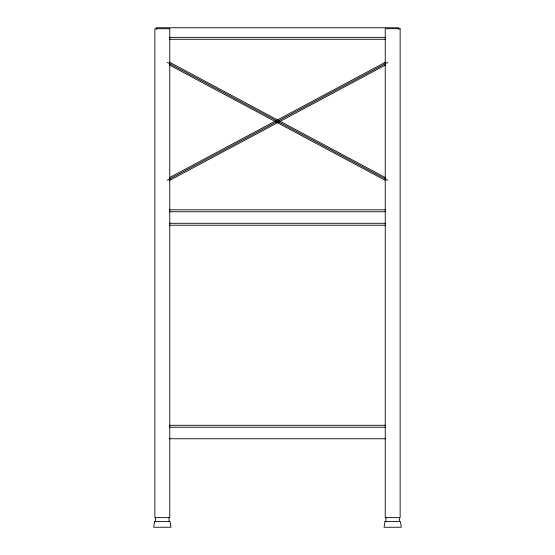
<?xml version="1.0" encoding="UTF-8"?>
<svg xmlns="http://www.w3.org/2000/svg" width="555" height="555" viewBox="0 0 555 555"><rect width="100%" height="100%" fill="white"/><g stroke="black" fill="none" stroke-linecap="round" stroke-linejoin="round"><path stroke-width="0.83" d="M169.65 177.544L385.697 62.084M167.187 180.278L387.813 62.368M169.296 180.569L385.35 65.102M169.282 37.372L385.718 37.372M169.275 39.294L385.718 39.294M169.275 209.818L385.718 209.818M169.282 211.746L385.718 211.746M169.282 223.283L385.718 223.283M169.282 225.212L385.718 225.212M169.275 425.29L385.718 425.29M169.282 427.211L385.718 427.211M169.282 438.755L385.718 438.755M169.303 62.084L385.35 177.551M167.187 62.368L387.813 180.278M169.65 65.102L385.697 180.569M399.42 517.628L399.42 521.478M398.698 29.353L398.698 27.75L156.302 27.75L156.302 29.353M385.954 517.628L385.954 521.478M169.046 517.628L169.046 521.478M155.58 517.628L155.58 521.478M154.616 521.478L153.652 527.25L170.968 527.25L170.003 521.478L154.616 521.478M384.997 521.478L384.032 527.25L401.348 527.25L400.384 521.478L384.997 521.478M169.768 28.714L154.859 28.714L154.859 517.628L169.768 517.628L169.768 28.714M400.141 28.714L385.232 28.714L385.232 517.628L400.141 517.628L400.141 28.714"/></g></svg>
